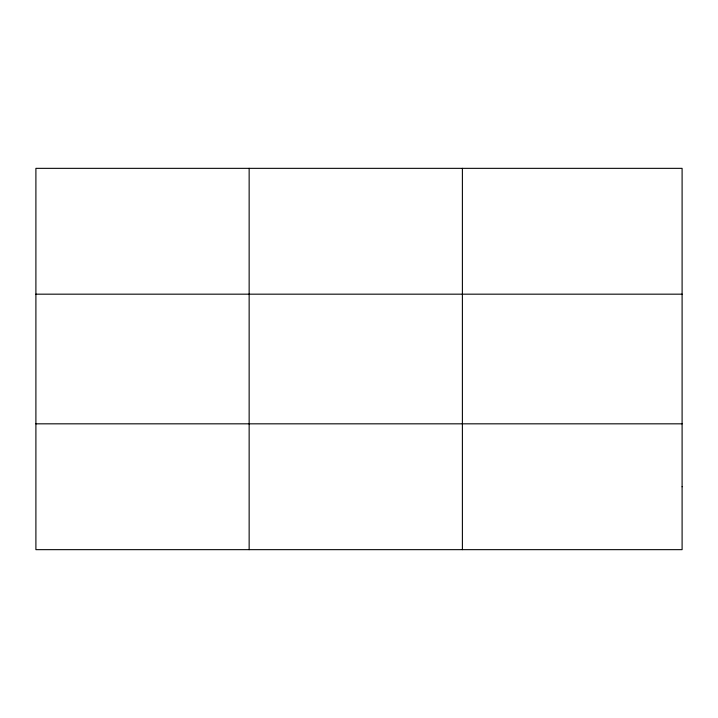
<?xml version="1.0" encoding="UTF-8"?>
<svg xmlns="http://www.w3.org/2000/svg" width="718" height="718" viewBox="0 0 718 718"><rect width="100%" height="100%" fill="white"/><g stroke="black" fill="none" stroke-linecap="round" stroke-linejoin="round"><path stroke-width="1.08" d="M249.146 168.344L249.146 549.656M462.392 168.344L462.392 549.656M35.9 294.174L682.1 294.174M35.9 423.826L682.1 423.826M682.1 486.741L682.1 549.656L35.9 549.656L35.9 168.344L682.1 168.344L682.1 486.741"/></g></svg>
